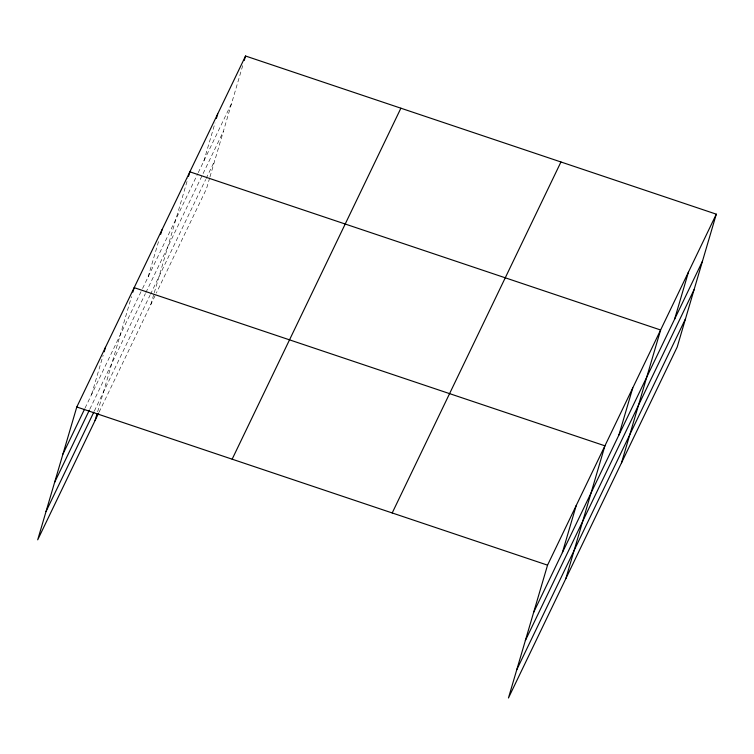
<?xml version="1.0" encoding="UTF-8"?>
<svg xmlns="http://www.w3.org/2000/svg" width="754" height="754" viewBox="0 0 754 754"><rect width="100%" height="100%" fill="white"/><g stroke="black" fill="none" stroke-linecap="round" stroke-linejoin="round"><path stroke-width="0.57" stroke-dasharray="3.77 2.83" d="M91.602 394.474L103.175 355.181M97.634 411.797L131.526 296.633M148.133 276.897L159.037 239.847M150.762 304.673L153.967 293.796M154.287 292.712L187.878 178.566M203.825 161.073L215.06 122.902M209.65 177.972L206.455 188.849L156.332 293.089M209.97 176.888L242.901 64.995M85.061 408.084L142.063 289.536M142.572 288.48L197.746 173.712M198.255 172.657L231.667 103.166M89.83 409.149L145.381 293.589M145.89 292.543L223.344 131.441M94.335 411.062L149.971 295.351M150.48 294.296L205.663 179.527M206.162 178.472L214.777 160.574M99.123 412.07L155.824 294.145"/><path stroke-width="1.13" d="M716.3 214.174L547.545 565.151L508.45 697.987L677.205 347.01L716.3 214.174L245.55 56.013L76.795 406.99L37.7 539.826L98.623 413.126M104.165 351.816L105.485 347.321M95.079 420.496L96.993 413.974M132.855 292.147L134.174 287.651L604.925 445.821L565.83 578.657M160.696 234.23L162.016 229.744M188.538 176.323L189.857 171.827L660.617 329.998L621.513 462.833M216.379 118.416L217.708 113.92M244.23 60.499L245.55 56.013M562.361 552.644L576.235 505.482M618.893 435.067L632.766 387.905M674.576 319.244L688.459 272.081M62.921 454.144L84.561 409.13M54.599 482.419L89.321 410.195M46.022 511.551L93.835 412.108M232.147 459.186L400.892 108.199M392.203 512.956L560.948 161.978M533.672 612.305L702.417 261.327M525.35 640.58L694.095 289.602M516.773 669.712L685.527 318.735M76.795 406.99L547.545 565.151"/></g></svg>
